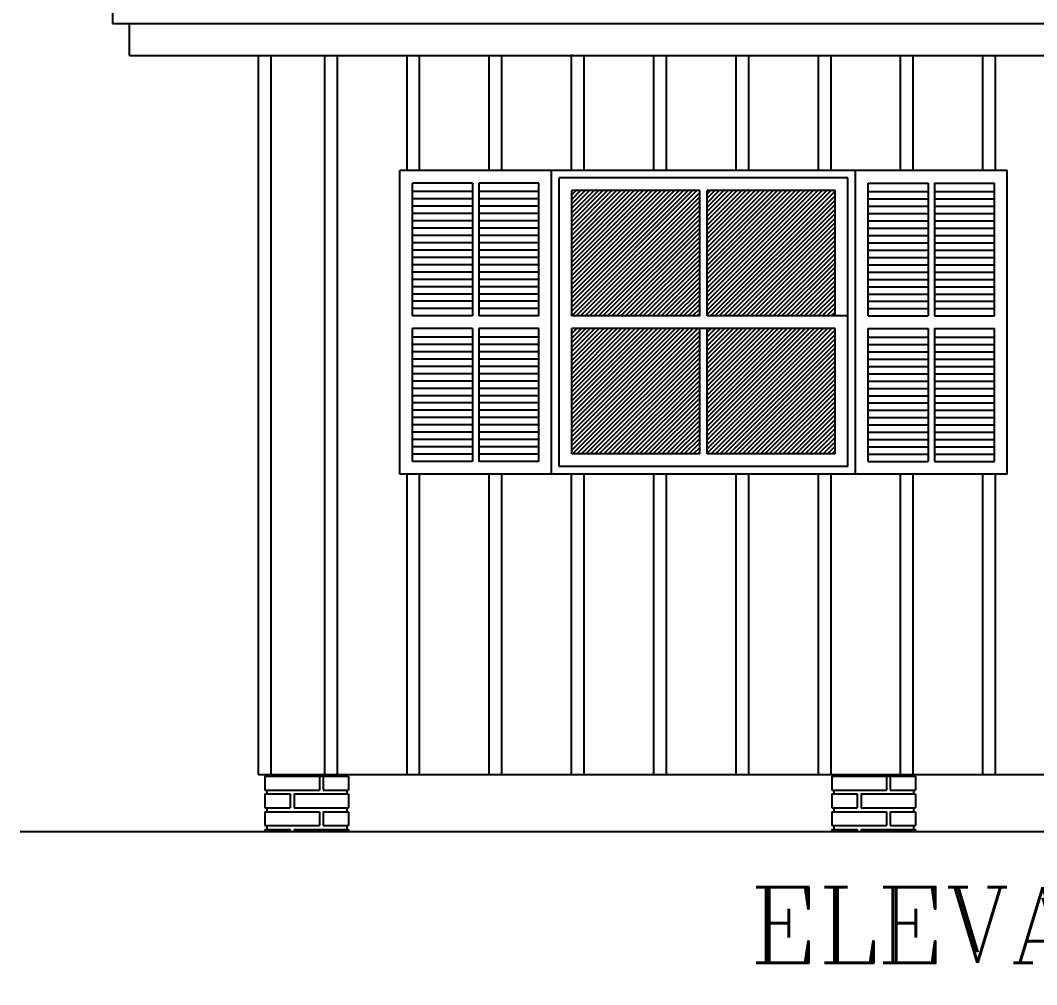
# Model space of a CAD drawing. Extents: x -7 to 295, y -11 to 39.
# Drawn here: x 158.192 to 162.207, y -7.23 to -3.421 of the extents above; entities that cross this region are included whole.
import ezdxf
from ezdxf.enums import TextEntityAlignment as Align

# ---------------------------------------------------------------- set-up
doc = ezdxf.new("R2010")
doc.units = 0
doc.header["$LTSCALE"] = 20
doc.layers.get('0').update_dxf_attribs({"linetype": 'CONTINUOUS'})
for name, color, linetype in [('MADEIRAME', 244, 'CONTINUOUS'), ('TELHADO', 1, 'CONTINUOUS'), ('TEXTO', 244, 'CONTINUOUS'), ('VIDROJAN', 252, 'CONTINUOUS'), ('VISTAP', 244, 'CONTINUOUS')]:
    doc.layers.add(name, color=color, linetype=linetype)
doc.styles.add('ROMANC', font='romanc.shx', dxfattribs={"height": 0.08})

# ---------------------------------------------------------------- blocks, each defined once
blk = doc.blocks.new('*X25')
at = {"color": 0, "linetype": 'CONTINUOUS'}
for p, q in [((-1.7622, -13.9952), (-1.2681, -13.5011)), ((-1.7622, -13.9775), (-1.2858, -13.5011)), ((-1.7622, -13.9598), (-1.3035, -13.5011)), ((-1.7622, -13.9421), (-1.3212, -13.5011)), ((-1.7622, -13.9245), (-1.3389, -13.5011)), ((-1.7622, -13.9068), (-1.3565, -13.5011)), ((-1.7622, -13.8891), (-1.3742, -13.5011)), ((-1.7622, -13.8714), (-1.3919, -13.5011)), ((-1.7622, -13.8538), (-1.4096, -13.5011)), ((-1.7622, -13.8361), (-1.4272, -13.5011)), ((-1.7622, -13.8184), (-1.4449, -13.5011)), ((-1.7622, -13.8007), (-1.4626, -13.5011)), ((-1.7622, -13.783), (-1.4803, -13.5011)), ((-1.7622, -13.7654), (-1.498, -13.5011)), ((-1.7622, -13.7477), (-1.5156, -13.5011)), ((-1.7622, -13.73), (-1.5333, -13.5011)), ((-1.7622, -13.7123), (-1.551, -13.5011)), ((-1.7622, -13.6947), (-1.5687, -13.5011)), ((-1.7622, -13.677), (-1.5863, -13.5011)), ((-1.7622, -13.6593), (-1.604, -13.5011)), ((-1.7622, -13.6416), (-1.6217, -13.5011)), ((-1.7622, -13.624), (-1.6394, -13.5011)), ((-1.7622, -13.6063), (-1.6571, -13.5011)), ((-1.7622, -13.5886), (-1.6747, -13.5011)), ((-1.7622, -13.5709), (-1.6924, -13.5011)), ((-1.7622, -13.5532), (-1.7101, -13.5011)), ((-1.7622, -13.5356), (-1.7278, -13.5011)), ((-1.7622, -13.5179), (-1.7454, -13.5011)), ((-1.7455, -13.9961), (-1.2572, -13.5079)), ((-1.7278, -13.9961), (-1.2572, -13.5255)), ((-1.2272, -13.9905), (-0.7378, -13.5011)), ((-1.2272, -13.9728), (-0.7555, -13.5011)), ((-1.2272, -13.9552), (-0.7732, -13.5011)), ((-1.2272, -13.9375), (-0.7908, -13.5011)), ((-1.2272, -13.9198), (-0.8085, -13.5011)), ((-1.2272, -13.9021), (-0.8262, -13.5011)), ((-1.2272, -13.8844), (-0.8439, -13.5011)), ((-1.2272, -13.8668), (-0.8616, -13.5011)), ((-1.2272, -13.8491), (-0.8792, -13.5011)), ((-1.2272, -13.8314), (-0.8969, -13.5011)), ((-1.2272, -13.8137), (-0.9146, -13.5011)), ((-1.2272, -13.7961), (-0.9323, -13.5011)), ((-1.2272, -13.7784), (-0.9499, -13.5011)), ((-1.2272, -13.7607), (-0.9676, -13.5011)), ((-1.2272, -13.743), (-0.9853, -13.5011)), ((-1.2272, -13.7253), (-1.003, -13.5011)), ((-1.2272, -13.7077), (-1.0207, -13.5011)), ((-1.2272, -13.69), (-1.0383, -13.5011)), ((-1.2272, -13.6723), (-1.056, -13.5011)), ((-1.2272, -13.6546), (-1.0737, -13.5011)), ((-1.2272, -13.637), (-1.0914, -13.5011)), ((-1.2272, -13.6193), (-1.109, -13.5011)), ((-1.2272, -13.6016), (-1.1267, -13.5011)), ((-1.2272, -13.5839), (-1.1444, -13.5011)), ((-1.2272, -13.5662), (-1.1621, -13.5011)), ((-1.2272, -13.5486), (-1.1798, -13.5011)), ((-1.2272, -13.5309), (-1.1974, -13.5011)), ((-1.2272, -13.5132), (-1.2151, -13.5011)), ((-1.2151, -13.9961), (-0.7222, -13.5032)), ((-1.1975, -13.9961), (-0.7222, -13.5209)), ((-1.7101, -13.9961), (-1.2572, -13.5432)), ((-1.6924, -13.9961), (-1.2572, -13.5609)), ((-1.1798, -13.9961), (-0.7222, -13.5385)), ((-1.1621, -13.9961), (-0.7222, -13.5562)), ((-1.6748, -13.9961), (-1.2572, -13.5786)), ((-1.6571, -13.9961), (-1.2572, -13.5962)), ((-1.1444, -13.9961), (-0.7222, -13.5739)), ((-1.1267, -13.9961), (-0.7222, -13.5916)), ((-1.1091, -13.9961), (-0.7222, -13.6093)), ((-1.6394, -13.9961), (-1.2572, -13.6139)), ((-1.6217, -13.9961), (-1.2572, -13.6316)), ((-1.604, -13.9961), (-1.2572, -13.6493)), ((-1.0914, -13.9961), (-0.7222, -13.6269)), ((-1.0737, -13.9961), (-0.7222, -13.6446)), ((-1.5864, -13.9961), (-1.2572, -13.667)), ((-1.5687, -13.9961), (-1.2572, -13.6846)), ((-1.056, -13.9961), (-0.7222, -13.6623)), ((-1.0384, -13.9961), (-0.7222, -13.68)), ((-1.551, -13.9961), (-1.2572, -13.7023)), ((-1.5333, -13.9961), (-1.2572, -13.72)), ((-1.0207, -13.9961), (-0.7222, -13.6976)), ((-1.003, -13.9961), (-0.7222, -13.7153)), ((-1.5157, -13.9961), (-1.2572, -13.7377)), ((-1.498, -13.9961), (-1.2572, -13.7553)), ((-0.9853, -13.9961), (-0.7222, -13.733)), ((-0.9677, -13.9961), (-0.7222, -13.7507)), ((-0.95, -13.9961), (-0.7222, -13.7684)), ((-1.4803, -13.9961), (-1.2572, -13.773)), ((-1.4626, -13.9961), (-1.2572, -13.7907)), ((-1.4449, -13.9961), (-1.2572, -13.8084)), ((-0.9323, -13.9961), (-0.7222, -13.786)), ((-0.9146, -13.9961), (-0.7222, -13.8037)), ((-1.4273, -13.9961), (-1.2572, -13.8261)), ((-1.4096, -13.9961), (-1.2572, -13.8437)), ((-0.8969, -13.9961), (-0.7222, -13.8214)), ((-0.8793, -13.9961), (-0.7222, -13.8391)), ((-1.3919, -13.9961), (-1.2572, -13.8614)), ((-1.3742, -13.9961), (-1.2572, -13.8791)), ((-0.8616, -13.9961), (-0.7222, -13.8567)), ((-0.8439, -13.9961), (-0.7222, -13.8744)), ((-1.3566, -13.9961), (-1.2572, -13.8968)), ((-1.3389, -13.9961), (-1.2572, -13.9144)), ((-1.3212, -13.9961), (-1.2572, -13.9321)), ((-0.8262, -13.9961), (-0.7222, -13.8921)), ((-0.8086, -13.9961), (-0.7222, -13.9098)), ((-0.7909, -13.9961), (-0.7222, -13.9275)), ((-1.3035, -13.9961), (-1.2572, -13.9498)), ((-1.2858, -13.9961), (-1.2572, -13.9675)), ((-0.7732, -13.9961), (-0.7222, -13.9451)), ((-0.7555, -13.9961), (-0.7222, -13.9628)), ((-1.2682, -13.9961), (-1.2572, -13.9852)), ((-0.7378, -13.9961), (-0.7222, -13.9805)), ((-1.7622, -14.5255), (-1.2828, -14.0461)), ((-1.7622, -14.5078), (-1.3005, -14.0461)), ((-1.7622, -14.4902), (-1.3182, -14.0461)), ((-1.7622, -14.4725), (-1.3358, -14.0461)), ((-1.7622, -14.4548), (-1.3535, -14.0461)), ((-1.7622, -14.4371), (-1.3712, -14.0461)), ((-1.7622, -14.4194), (-1.3889, -14.0461)), ((-1.7622, -14.4018), (-1.4066, -14.0461)), ((-1.7622, -14.3841), (-1.4242, -14.0461)), ((-1.7622, -14.3664), (-1.4419, -14.0461)), ((-1.7622, -14.3487), (-1.4596, -14.0461)), ((-1.7622, -14.3311), (-1.4773, -14.0461)), ((-1.7622, -14.3134), (-1.4949, -14.0461)), ((-1.7622, -14.2957), (-1.5126, -14.0461)), ((-1.7622, -14.278), (-1.5303, -14.0461)), ((-1.7622, -14.2603), (-1.548, -14.0461)), ((-1.7622, -14.2427), (-1.5657, -14.0461)), ((-1.7622, -14.225), (-1.5833, -14.0461)), ((-1.7622, -14.2073), (-1.601, -14.0461)), ((-1.7622, -14.1896), (-1.6187, -14.0461)), ((-1.7622, -14.172), (-1.6364, -14.0461)), ((-1.7622, -14.1543), (-1.654, -14.0461)), ((-1.7622, -14.1366), (-1.6717, -14.0461)), ((-1.7622, -14.1189), (-1.6894, -14.0461)), ((-1.7622, -14.1012), (-1.7071, -14.0461)), ((-1.7622, -14.0836), (-1.7248, -14.0461)), ((-1.7622, -14.0659), (-1.7424, -14.0461)), ((-1.7622, -14.0482), (-1.7601, -14.0461)), ((-1.7601, -14.5411), (-1.2651, -14.0461)), ((-1.2272, -14.0612), (-1.2121, -14.0461)), ((-1.2272, -14.0789), (-1.1944, -14.0461)), ((-1.2272, -14.0966), (-1.1767, -14.0461)), ((-1.2272, -14.1143), (-1.1591, -14.0461)), ((-1.2272, -14.1319), (-1.1414, -14.0461)), ((-1.2272, -14.1496), (-1.1237, -14.0461)), ((-1.2272, -14.1673), (-1.106, -14.0461)), ((-1.2272, -14.185), (-1.0884, -14.0461)), ((-1.2272, -14.2026), (-1.0707, -14.0461)), ((-1.2272, -14.2203), (-1.053, -14.0461)), ((-1.2272, -14.238), (-1.0353, -14.0461)), ((-1.2272, -14.2557), (-1.0177, -14.0461)), ((-1.2272, -14.2734), (-1, -14.0461)), ((-1.2272, -14.291), (-0.9823, -14.0461)), ((-1.2272, -14.3087), (-0.9646, -14.0461)), ((-1.2272, -14.3264), (-0.9469, -14.0461)), ((-1.2272, -14.3441), (-0.9293, -14.0461)), ((-1.2272, -14.3617), (-0.9116, -14.0461)), ((-1.2272, -14.3794), (-0.8939, -14.0461)), ((-1.2272, -14.3971), (-0.8762, -14.0461)), ((-1.2272, -14.4148), (-0.8586, -14.0461)), ((-1.2272, -14.4325), (-0.8409, -14.0461)), ((-1.2272, -14.4501), (-0.8232, -14.0461)), ((-1.2272, -14.4678), (-0.8055, -14.0461)), ((-1.2272, -14.4855), (-0.7878, -14.0461)), ((-1.2272, -14.5032), (-0.7702, -14.0461)), ((-1.2272, -14.5208), (-0.7525, -14.0461)), ((-1.2272, -14.5385), (-0.7348, -14.0461)), ((-1.2121, -14.5411), (-0.7222, -14.0512)), ((-1.7425, -14.5411), (-1.2572, -14.0559)), ((-1.7248, -14.5411), (-1.2572, -14.0735)), ((-1.7071, -14.5411), (-1.2572, -14.0912)), ((-1.1945, -14.5411), (-0.7222, -14.0689)), ((-1.1768, -14.5411), (-0.7222, -14.0866)), ((-1.6894, -14.5411), (-1.2572, -14.1089)), ((-1.6717, -14.5411), (-1.2572, -14.1266)), ((-1.1591, -14.5411), (-0.7222, -14.1042)), ((-1.1414, -14.5411), (-0.7222, -14.1219)), ((-1.6541, -14.5411), (-1.2572, -14.1443)), ((-1.6364, -14.5411), (-1.2572, -14.1619)), ((-1.1237, -14.5411), (-0.7222, -14.1396)), ((-1.1061, -14.5411), (-0.7222, -14.1573)), ((-1.6187, -14.5411), (-1.2572, -14.1796)), ((-1.601, -14.5411), (-1.2572, -14.1973)), ((-1.0884, -14.5411), (-0.7222, -14.1749)), ((-1.0707, -14.5411), (-0.7222, -14.1926)), ((-1.053, -14.5411), (-0.7222, -14.2103)), ((-1.5834, -14.5411), (-1.2572, -14.215)), ((-1.5657, -14.5411), (-1.2572, -14.2326)), ((-1.548, -14.5411), (-1.2572, -14.2503)), ((-1.0354, -14.5411), (-0.7222, -14.228)), ((-1.0177, -14.5411), (-0.7222, -14.2457)), ((-1.5303, -14.5411), (-1.2572, -14.268)), ((-1.5127, -14.5411), (-1.2572, -14.2857)), ((-1, -14.5411), (-0.7222, -14.2633)), ((-0.9823, -14.5411), (-0.7222, -14.281)), ((-1.495, -14.5411), (-1.2572, -14.3034)), ((-1.4773, -14.5411), (-1.2572, -14.321)), ((-0.9646, -14.5411), (-0.7222, -14.2987)), ((-0.947, -14.5411), (-0.7222, -14.3164)), ((-1.4596, -14.5411), (-1.2572, -14.3387)), ((-1.4419, -14.5411), (-1.2572, -14.3564)), ((-0.9293, -14.5411), (-0.7222, -14.334)), ((-0.9116, -14.5411), (-0.7222, -14.3517)), ((-0.8939, -14.5411), (-0.7222, -14.3694)), ((-1.4243, -14.5411), (-1.2572, -14.3741)), ((-1.4066, -14.5411), (-1.2572, -14.3917)), ((-1.3889, -14.5411), (-1.2572, -14.4094)), ((-0.8763, -14.5411), (-0.7222, -14.3871)), ((-0.8586, -14.5411), (-0.7222, -14.4048)), ((-1.3712, -14.5411), (-1.2572, -14.4271)), ((-1.3536, -14.5411), (-1.2572, -14.4448)), ((-0.8409, -14.5411), (-0.7222, -14.4224)), ((-0.8232, -14.5411), (-0.7222, -14.4401)), ((-1.3359, -14.5411), (-1.2572, -14.4625)), ((-1.3182, -14.5411), (-1.2572, -14.4801)), ((-0.8055, -14.5411), (-0.7222, -14.4578)), ((-0.7879, -14.5411), (-0.7222, -14.4755)), ((-0.7702, -14.5411), (-0.7222, -14.4931)), ((-1.3005, -14.5411), (-1.2572, -14.4978)), ((-1.2828, -14.5411), (-1.2572, -14.5155)), ((-1.2652, -14.5411), (-1.2572, -14.5332)), ((-0.7525, -14.5411), (-0.7222, -14.5108)), ((-0.7348, -14.5411), (-0.7222, -14.5285))]:
    blk.add_line(p, q, dxfattribs=at)
blk = doc.blocks.new('*X26')
at = {"color": 0, "linetype": 'CONTINUOUS'}
for p, q in [((-1.7622, -13.9952), (-1.2681, -13.5011)), ((-1.7622, -13.9775), (-1.2858, -13.5011)), ((-1.7622, -13.9598), (-1.3035, -13.5011)), ((-1.7622, -13.9421), (-1.3212, -13.5011)), ((-1.7622, -13.9245), (-1.3389, -13.5011)), ((-1.7622, -13.9068), (-1.3565, -13.5011)), ((-1.7622, -13.8891), (-1.3742, -13.5011)), ((-1.7622, -13.8714), (-1.3919, -13.5011)), ((-1.7622, -13.8538), (-1.4096, -13.5011)), ((-1.7622, -13.8361), (-1.4272, -13.5011)), ((-1.7622, -13.8184), (-1.4449, -13.5011)), ((-1.7622, -13.8007), (-1.4626, -13.5011)), ((-1.7622, -13.783), (-1.4803, -13.5011)), ((-1.7622, -13.7654), (-1.498, -13.5011)), ((-1.7622, -13.7477), (-1.5156, -13.5011)), ((-1.7622, -13.73), (-1.5333, -13.5011)), ((-1.7622, -13.7123), (-1.551, -13.5011)), ((-1.7622, -13.6947), (-1.5687, -13.5011)), ((-1.7622, -13.677), (-1.5863, -13.5011)), ((-1.7622, -13.6593), (-1.604, -13.5011)), ((-1.7622, -13.6416), (-1.6217, -13.5011)), ((-1.7622, -13.624), (-1.6394, -13.5011)), ((-1.7622, -13.6063), (-1.6571, -13.5011)), ((-1.7622, -13.5886), (-1.6747, -13.5011)), ((-1.7622, -13.5709), (-1.6924, -13.5011)), ((-1.7622, -13.5532), (-1.7101, -13.5011)), ((-1.7622, -13.5356), (-1.7278, -13.5011)), ((-1.7622, -13.5179), (-1.7454, -13.5011)), ((-1.7455, -13.9961), (-1.2572, -13.5079)), ((-1.7278, -13.9961), (-1.2572, -13.5255)), ((-1.2272, -13.9905), (-0.7378, -13.5011)), ((-1.2272, -13.9728), (-0.7555, -13.5011)), ((-1.2272, -13.9552), (-0.7732, -13.5011)), ((-1.2272, -13.9375), (-0.7908, -13.5011)), ((-1.2272, -13.9198), (-0.8085, -13.5011)), ((-1.2272, -13.9021), (-0.8262, -13.5011)), ((-1.2272, -13.8844), (-0.8439, -13.5011)), ((-1.2272, -13.8668), (-0.8616, -13.5011)), ((-1.2272, -13.8491), (-0.8792, -13.5011)), ((-1.2272, -13.8314), (-0.8969, -13.5011)), ((-1.2272, -13.8137), (-0.9146, -13.5011)), ((-1.2272, -13.7961), (-0.9323, -13.5011)), ((-1.2272, -13.7784), (-0.9499, -13.5011)), ((-1.2272, -13.7607), (-0.9676, -13.5011)), ((-1.2272, -13.743), (-0.9853, -13.5011)), ((-1.2272, -13.7253), (-1.003, -13.5011)), ((-1.2272, -13.7077), (-1.0207, -13.5011)), ((-1.2272, -13.69), (-1.0383, -13.5011)), ((-1.2272, -13.6723), (-1.056, -13.5011)), ((-1.2272, -13.6546), (-1.0737, -13.5011)), ((-1.2272, -13.637), (-1.0914, -13.5011)), ((-1.2272, -13.6193), (-1.109, -13.5011)), ((-1.2272, -13.6016), (-1.1267, -13.5011)), ((-1.2272, -13.5839), (-1.1444, -13.5011)), ((-1.2272, -13.5662), (-1.1621, -13.5011)), ((-1.2272, -13.5486), (-1.1798, -13.5011)), ((-1.2272, -13.5309), (-1.1974, -13.5011)), ((-1.2272, -13.5132), (-1.2151, -13.5011)), ((-1.2151, -13.9961), (-0.7222, -13.5032)), ((-1.1975, -13.9961), (-0.7222, -13.5209)), ((-1.7101, -13.9961), (-1.2572, -13.5432)), ((-1.6924, -13.9961), (-1.2572, -13.5609)), ((-1.1798, -13.9961), (-0.7222, -13.5385)), ((-1.1621, -13.9961), (-0.7222, -13.5562)), ((-1.6748, -13.9961), (-1.2572, -13.5786)), ((-1.6571, -13.9961), (-1.2572, -13.5962)), ((-1.1444, -13.9961), (-0.7222, -13.5739)), ((-1.1267, -13.9961), (-0.7222, -13.5916)), ((-1.1091, -13.9961), (-0.7222, -13.6093)), ((-1.6394, -13.9961), (-1.2572, -13.6139)), ((-1.6217, -13.9961), (-1.2572, -13.6316)), ((-1.604, -13.9961), (-1.2572, -13.6493)), ((-1.0914, -13.9961), (-0.7222, -13.6269)), ((-1.0737, -13.9961), (-0.7222, -13.6446)), ((-1.5864, -13.9961), (-1.2572, -13.667)), ((-1.5687, -13.9961), (-1.2572, -13.6846)), ((-1.056, -13.9961), (-0.7222, -13.6623)), ((-1.0384, -13.9961), (-0.7222, -13.68)), ((-1.551, -13.9961), (-1.2572, -13.7023)), ((-1.5333, -13.9961), (-1.2572, -13.72)), ((-1.0207, -13.9961), (-0.7222, -13.6976)), ((-1.003, -13.9961), (-0.7222, -13.7153)), ((-1.5157, -13.9961), (-1.2572, -13.7377)), ((-1.498, -13.9961), (-1.2572, -13.7553)), ((-0.9853, -13.9961), (-0.7222, -13.733)), ((-0.9677, -13.9961), (-0.7222, -13.7507)), ((-0.95, -13.9961), (-0.7222, -13.7684)), ((-1.4803, -13.9961), (-1.2572, -13.773)), ((-1.4626, -13.9961), (-1.2572, -13.7907)), ((-1.4449, -13.9961), (-1.2572, -13.8084)), ((-0.9323, -13.9961), (-0.7222, -13.786)), ((-0.9146, -13.9961), (-0.7222, -13.8037)), ((-1.4273, -13.9961), (-1.2572, -13.8261)), ((-1.4096, -13.9961), (-1.2572, -13.8437)), ((-0.8969, -13.9961), (-0.7222, -13.8214)), ((-0.8793, -13.9961), (-0.7222, -13.8391)), ((-1.3919, -13.9961), (-1.2572, -13.8614)), ((-1.3742, -13.9961), (-1.2572, -13.8791)), ((-0.8616, -13.9961), (-0.7222, -13.8567)), ((-0.8439, -13.9961), (-0.7222, -13.8744)), ((-1.3566, -13.9961), (-1.2572, -13.8968)), ((-1.3389, -13.9961), (-1.2572, -13.9144)), ((-1.3212, -13.9961), (-1.2572, -13.9321)), ((-0.8262, -13.9961), (-0.7222, -13.8921)), ((-0.8086, -13.9961), (-0.7222, -13.9098)), ((-0.7909, -13.9961), (-0.7222, -13.9275)), ((-1.3035, -13.9961), (-1.2572, -13.9498)), ((-1.2858, -13.9961), (-1.2572, -13.9675)), ((-0.7732, -13.9961), (-0.7222, -13.9451)), ((-0.7555, -13.9961), (-0.7222, -13.9628)), ((-1.2682, -13.9961), (-1.2572, -13.9852)), ((-0.7378, -13.9961), (-0.7222, -13.9805)), ((-1.7622, -14.5255), (-1.2828, -14.0461)), ((-1.7622, -14.5078), (-1.3005, -14.0461)), ((-1.7622, -14.4902), (-1.3182, -14.0461)), ((-1.7622, -14.4725), (-1.3358, -14.0461)), ((-1.7622, -14.4548), (-1.3535, -14.0461)), ((-1.7622, -14.4371), (-1.3712, -14.0461)), ((-1.7622, -14.4194), (-1.3889, -14.0461)), ((-1.7622, -14.4018), (-1.4066, -14.0461)), ((-1.7622, -14.3841), (-1.4242, -14.0461)), ((-1.7622, -14.3664), (-1.4419, -14.0461)), ((-1.7622, -14.3487), (-1.4596, -14.0461)), ((-1.7622, -14.3311), (-1.4773, -14.0461)), ((-1.7622, -14.3134), (-1.4949, -14.0461)), ((-1.7622, -14.2957), (-1.5126, -14.0461)), ((-1.7622, -14.278), (-1.5303, -14.0461)), ((-1.7622, -14.2603), (-1.548, -14.0461)), ((-1.7622, -14.2427), (-1.5657, -14.0461)), ((-1.7622, -14.225), (-1.5833, -14.0461)), ((-1.7622, -14.2073), (-1.601, -14.0461)), ((-1.7622, -14.1896), (-1.6187, -14.0461)), ((-1.7622, -14.172), (-1.6364, -14.0461)), ((-1.7622, -14.1543), (-1.654, -14.0461)), ((-1.7622, -14.1366), (-1.6717, -14.0461)), ((-1.7622, -14.1189), (-1.6894, -14.0461)), ((-1.7622, -14.1012), (-1.7071, -14.0461)), ((-1.7622, -14.0836), (-1.7248, -14.0461)), ((-1.7622, -14.0659), (-1.7424, -14.0461)), ((-1.7622, -14.0482), (-1.7601, -14.0461)), ((-1.7601, -14.5411), (-1.2651, -14.0461)), ((-1.2272, -14.0612), (-1.2121, -14.0461)), ((-1.2272, -14.0789), (-1.1944, -14.0461)), ((-1.2272, -14.0966), (-1.1767, -14.0461)), ((-1.2272, -14.1143), (-1.1591, -14.0461)), ((-1.2272, -14.1319), (-1.1414, -14.0461)), ((-1.2272, -14.1496), (-1.1237, -14.0461)), ((-1.2272, -14.1673), (-1.106, -14.0461)), ((-1.2272, -14.185), (-1.0884, -14.0461)), ((-1.2272, -14.2026), (-1.0707, -14.0461)), ((-1.2272, -14.2203), (-1.053, -14.0461)), ((-1.2272, -14.238), (-1.0353, -14.0461)), ((-1.2272, -14.2557), (-1.0177, -14.0461)), ((-1.2272, -14.2734), (-1, -14.0461)), ((-1.2272, -14.291), (-0.9823, -14.0461)), ((-1.2272, -14.3087), (-0.9646, -14.0461)), ((-1.2272, -14.3264), (-0.9469, -14.0461)), ((-1.2272, -14.3441), (-0.9293, -14.0461)), ((-1.2272, -14.3617), (-0.9116, -14.0461)), ((-1.2272, -14.3794), (-0.8939, -14.0461)), ((-1.2272, -14.3971), (-0.8762, -14.0461)), ((-1.2272, -14.4148), (-0.8586, -14.0461)), ((-1.2272, -14.4325), (-0.8409, -14.0461)), ((-1.2272, -14.4501), (-0.8232, -14.0461)), ((-1.2272, -14.4678), (-0.8055, -14.0461)), ((-1.2272, -14.4855), (-0.7878, -14.0461)), ((-1.2272, -14.5032), (-0.7702, -14.0461)), ((-1.2272, -14.5208), (-0.7525, -14.0461)), ((-1.2272, -14.5385), (-0.7348, -14.0461)), ((-1.2121, -14.5411), (-0.7222, -14.0512)), ((-1.7425, -14.5411), (-1.2572, -14.0559)), ((-1.7248, -14.5411), (-1.2572, -14.0735)), ((-1.7071, -14.5411), (-1.2572, -14.0912)), ((-1.1945, -14.5411), (-0.7222, -14.0689)), ((-1.1768, -14.5411), (-0.7222, -14.0866)), ((-1.6894, -14.5411), (-1.2572, -14.1089)), ((-1.6717, -14.5411), (-1.2572, -14.1266)), ((-1.1591, -14.5411), (-0.7222, -14.1042)), ((-1.1414, -14.5411), (-0.7222, -14.1219)), ((-1.6541, -14.5411), (-1.2572, -14.1443)), ((-1.6364, -14.5411), (-1.2572, -14.1619)), ((-1.1237, -14.5411), (-0.7222, -14.1396)), ((-1.1061, -14.5411), (-0.7222, -14.1573)), ((-1.6187, -14.5411), (-1.2572, -14.1796)), ((-1.601, -14.5411), (-1.2572, -14.1973)), ((-1.0884, -14.5411), (-0.7222, -14.1749)), ((-1.0707, -14.5411), (-0.7222, -14.1926)), ((-1.053, -14.5411), (-0.7222, -14.2103)), ((-1.5834, -14.5411), (-1.2572, -14.215)), ((-1.5657, -14.5411), (-1.2572, -14.2326)), ((-1.548, -14.5411), (-1.2572, -14.2503)), ((-1.0354, -14.5411), (-0.7222, -14.228)), ((-1.0177, -14.5411), (-0.7222, -14.2457)), ((-1.5303, -14.5411), (-1.2572, -14.268)), ((-1.5127, -14.5411), (-1.2572, -14.2857)), ((-1, -14.5411), (-0.7222, -14.2633)), ((-0.9823, -14.5411), (-0.7222, -14.281)), ((-1.495, -14.5411), (-1.2572, -14.3034)), ((-1.4773, -14.5411), (-1.2572, -14.321)), ((-0.9646, -14.5411), (-0.7222, -14.2987)), ((-0.947, -14.5411), (-0.7222, -14.3164)), ((-1.4596, -14.5411), (-1.2572, -14.3387)), ((-1.4419, -14.5411), (-1.2572, -14.3564)), ((-0.9293, -14.5411), (-0.7222, -14.334)), ((-0.9116, -14.5411), (-0.7222, -14.3517)), ((-0.8939, -14.5411), (-0.7222, -14.3694)), ((-1.4243, -14.5411), (-1.2572, -14.3741)), ((-1.4066, -14.5411), (-1.2572, -14.3917)), ((-1.3889, -14.5411), (-1.2572, -14.4094)), ((-0.8763, -14.5411), (-0.7222, -14.3871)), ((-0.8586, -14.5411), (-0.7222, -14.4048)), ((-1.3712, -14.5411), (-1.2572, -14.4271)), ((-1.3536, -14.5411), (-1.2572, -14.4448)), ((-0.8409, -14.5411), (-0.7222, -14.4224)), ((-0.8232, -14.5411), (-0.7222, -14.4401)), ((-1.3359, -14.5411), (-1.2572, -14.4625)), ((-1.3182, -14.5411), (-1.2572, -14.4801)), ((-0.8055, -14.5411), (-0.7222, -14.4578)), ((-0.7879, -14.5411), (-0.7222, -14.4755)), ((-0.7702, -14.5411), (-0.7222, -14.4931)), ((-1.3005, -14.5411), (-1.2572, -14.4978)), ((-1.2828, -14.5411), (-1.2572, -14.5155)), ((-1.2652, -14.5411), (-1.2572, -14.5332)), ((-0.7525, -14.5411), (-0.7222, -14.5108)), ((-0.7348, -14.5411), (-0.7222, -14.5285))]:
    blk.add_line(p, q, dxfattribs=at)
blk = doc.blocks.new('*X27')
at = {"color": 0, "linetype": 'CONTINUOUS'}
for p, q in [((-1.7622, -13.9952), (-1.2681, -13.5011)), ((-1.7622, -13.9775), (-1.2858, -13.5011)), ((-1.7622, -13.9598), (-1.3035, -13.5011)), ((-1.7622, -13.9421), (-1.3212, -13.5011)), ((-1.7622, -13.9245), (-1.3389, -13.5011)), ((-1.7622, -13.9068), (-1.3565, -13.5011)), ((-1.7622, -13.8891), (-1.3742, -13.5011)), ((-1.7622, -13.8714), (-1.3919, -13.5011)), ((-1.7622, -13.8538), (-1.4096, -13.5011)), ((-1.7622, -13.8361), (-1.4272, -13.5011)), ((-1.7622, -13.8184), (-1.4449, -13.5011)), ((-1.7622, -13.8007), (-1.4626, -13.5011)), ((-1.7622, -13.783), (-1.4803, -13.5011)), ((-1.7622, -13.7654), (-1.498, -13.5011)), ((-1.7622, -13.7477), (-1.5156, -13.5011)), ((-1.7622, -13.73), (-1.5333, -13.5011)), ((-1.7622, -13.7123), (-1.551, -13.5011)), ((-1.7622, -13.6947), (-1.5687, -13.5011)), ((-1.7622, -13.677), (-1.5863, -13.5011)), ((-1.7622, -13.6593), (-1.604, -13.5011)), ((-1.7622, -13.6416), (-1.6217, -13.5011)), ((-1.7622, -13.624), (-1.6394, -13.5011)), ((-1.7622, -13.6063), (-1.6571, -13.5011)), ((-1.7622, -13.5886), (-1.6747, -13.5011)), ((-1.7622, -13.5709), (-1.6924, -13.5011)), ((-1.7622, -13.5532), (-1.7101, -13.5011)), ((-1.7622, -13.5356), (-1.7278, -13.5011)), ((-1.7622, -13.5179), (-1.7454, -13.5011)), ((-1.7455, -13.9961), (-1.2572, -13.5079)), ((-1.7278, -13.9961), (-1.2572, -13.5255)), ((-1.2272, -13.9905), (-0.7378, -13.5011)), ((-1.2272, -13.9728), (-0.7555, -13.5011)), ((-1.2272, -13.9552), (-0.7732, -13.5011)), ((-1.2272, -13.9375), (-0.7908, -13.5011)), ((-1.2272, -13.9198), (-0.8085, -13.5011)), ((-1.2272, -13.9021), (-0.8262, -13.5011)), ((-1.2272, -13.8844), (-0.8439, -13.5011)), ((-1.2272, -13.8668), (-0.8616, -13.5011)), ((-1.2272, -13.8491), (-0.8792, -13.5011)), ((-1.2272, -13.8314), (-0.8969, -13.5011)), ((-1.2272, -13.8137), (-0.9146, -13.5011)), ((-1.2272, -13.7961), (-0.9323, -13.5011)), ((-1.2272, -13.7784), (-0.9499, -13.5011)), ((-1.2272, -13.7607), (-0.9676, -13.5011)), ((-1.2272, -13.743), (-0.9853, -13.5011)), ((-1.2272, -13.7253), (-1.003, -13.5011)), ((-1.2272, -13.7077), (-1.0207, -13.5011)), ((-1.2272, -13.69), (-1.0383, -13.5011)), ((-1.2272, -13.6723), (-1.056, -13.5011)), ((-1.2272, -13.6546), (-1.0737, -13.5011)), ((-1.2272, -13.637), (-1.0914, -13.5011)), ((-1.2272, -13.6193), (-1.109, -13.5011)), ((-1.2272, -13.6016), (-1.1267, -13.5011)), ((-1.2272, -13.5839), (-1.1444, -13.5011)), ((-1.2272, -13.5662), (-1.1621, -13.5011)), ((-1.2272, -13.5486), (-1.1798, -13.5011)), ((-1.2272, -13.5309), (-1.1974, -13.5011)), ((-1.2272, -13.5132), (-1.2151, -13.5011)), ((-1.2151, -13.9961), (-0.7222, -13.5032)), ((-1.1975, -13.9961), (-0.7222, -13.5209)), ((-1.7101, -13.9961), (-1.2572, -13.5432)), ((-1.6924, -13.9961), (-1.2572, -13.5609)), ((-1.1798, -13.9961), (-0.7222, -13.5385)), ((-1.1621, -13.9961), (-0.7222, -13.5562)), ((-1.6748, -13.9961), (-1.2572, -13.5786)), ((-1.6571, -13.9961), (-1.2572, -13.5962)), ((-1.1444, -13.9961), (-0.7222, -13.5739)), ((-1.1267, -13.9961), (-0.7222, -13.5916)), ((-1.1091, -13.9961), (-0.7222, -13.6093)), ((-1.6394, -13.9961), (-1.2572, -13.6139)), ((-1.6217, -13.9961), (-1.2572, -13.6316)), ((-1.604, -13.9961), (-1.2572, -13.6493)), ((-1.0914, -13.9961), (-0.7222, -13.6269)), ((-1.0737, -13.9961), (-0.7222, -13.6446)), ((-1.5864, -13.9961), (-1.2572, -13.667)), ((-1.5687, -13.9961), (-1.2572, -13.6846)), ((-1.056, -13.9961), (-0.7222, -13.6623)), ((-1.0384, -13.9961), (-0.7222, -13.68)), ((-1.551, -13.9961), (-1.2572, -13.7023)), ((-1.5333, -13.9961), (-1.2572, -13.72)), ((-1.0207, -13.9961), (-0.7222, -13.6976)), ((-1.003, -13.9961), (-0.7222, -13.7153)), ((-1.5157, -13.9961), (-1.2572, -13.7377)), ((-1.498, -13.9961), (-1.2572, -13.7553)), ((-0.9853, -13.9961), (-0.7222, -13.733)), ((-0.9677, -13.9961), (-0.7222, -13.7507)), ((-0.95, -13.9961), (-0.7222, -13.7684)), ((-1.4803, -13.9961), (-1.2572, -13.773)), ((-1.4626, -13.9961), (-1.2572, -13.7907)), ((-1.4449, -13.9961), (-1.2572, -13.8084)), ((-0.9323, -13.9961), (-0.7222, -13.786)), ((-0.9146, -13.9961), (-0.7222, -13.8037)), ((-1.4273, -13.9961), (-1.2572, -13.8261)), ((-1.4096, -13.9961), (-1.2572, -13.8437)), ((-0.8969, -13.9961), (-0.7222, -13.8214)), ((-0.8793, -13.9961), (-0.7222, -13.8391)), ((-1.3919, -13.9961), (-1.2572, -13.8614)), ((-1.3742, -13.9961), (-1.2572, -13.8791)), ((-0.8616, -13.9961), (-0.7222, -13.8567)), ((-0.8439, -13.9961), (-0.7222, -13.8744)), ((-1.3566, -13.9961), (-1.2572, -13.8968)), ((-1.3389, -13.9961), (-1.2572, -13.9144)), ((-1.3212, -13.9961), (-1.2572, -13.9321)), ((-0.8262, -13.9961), (-0.7222, -13.8921)), ((-0.8086, -13.9961), (-0.7222, -13.9098)), ((-0.7909, -13.9961), (-0.7222, -13.9275)), ((-1.3035, -13.9961), (-1.2572, -13.9498)), ((-1.2858, -13.9961), (-1.2572, -13.9675)), ((-0.7732, -13.9961), (-0.7222, -13.9451)), ((-0.7555, -13.9961), (-0.7222, -13.9628)), ((-1.2682, -13.9961), (-1.2572, -13.9852)), ((-0.7378, -13.9961), (-0.7222, -13.9805)), ((-1.7622, -14.5255), (-1.2828, -14.0461)), ((-1.7622, -14.5078), (-1.3005, -14.0461)), ((-1.7622, -14.4902), (-1.3182, -14.0461)), ((-1.7622, -14.4725), (-1.3358, -14.0461)), ((-1.7622, -14.4548), (-1.3535, -14.0461)), ((-1.7622, -14.4371), (-1.3712, -14.0461)), ((-1.7622, -14.4194), (-1.3889, -14.0461)), ((-1.7622, -14.4018), (-1.4066, -14.0461)), ((-1.7622, -14.3841), (-1.4242, -14.0461)), ((-1.7622, -14.3664), (-1.4419, -14.0461)), ((-1.7622, -14.3487), (-1.4596, -14.0461)), ((-1.7622, -14.3311), (-1.4773, -14.0461)), ((-1.7622, -14.3134), (-1.4949, -14.0461)), ((-1.7622, -14.2957), (-1.5126, -14.0461)), ((-1.7622, -14.278), (-1.5303, -14.0461)), ((-1.7622, -14.2603), (-1.548, -14.0461)), ((-1.7622, -14.2427), (-1.5657, -14.0461)), ((-1.7622, -14.225), (-1.5833, -14.0461)), ((-1.7622, -14.2073), (-1.601, -14.0461)), ((-1.7622, -14.1896), (-1.6187, -14.0461)), ((-1.7622, -14.172), (-1.6364, -14.0461)), ((-1.7622, -14.1543), (-1.654, -14.0461)), ((-1.7622, -14.1366), (-1.6717, -14.0461)), ((-1.7622, -14.1189), (-1.6894, -14.0461)), ((-1.7622, -14.1012), (-1.7071, -14.0461)), ((-1.7622, -14.0836), (-1.7248, -14.0461)), ((-1.7622, -14.0659), (-1.7424, -14.0461)), ((-1.7622, -14.0482), (-1.7601, -14.0461)), ((-1.7601, -14.5411), (-1.2651, -14.0461)), ((-1.2272, -14.0612), (-1.2121, -14.0461)), ((-1.2272, -14.0789), (-1.1944, -14.0461)), ((-1.2272, -14.0966), (-1.1767, -14.0461)), ((-1.2272, -14.1143), (-1.1591, -14.0461)), ((-1.2272, -14.1319), (-1.1414, -14.0461)), ((-1.2272, -14.1496), (-1.1237, -14.0461)), ((-1.2272, -14.1673), (-1.106, -14.0461)), ((-1.2272, -14.185), (-1.0884, -14.0461)), ((-1.2272, -14.2026), (-1.0707, -14.0461)), ((-1.2272, -14.2203), (-1.053, -14.0461)), ((-1.2272, -14.238), (-1.0353, -14.0461)), ((-1.2272, -14.2557), (-1.0177, -14.0461)), ((-1.2272, -14.2734), (-1, -14.0461)), ((-1.2272, -14.291), (-0.9823, -14.0461)), ((-1.2272, -14.3087), (-0.9646, -14.0461)), ((-1.2272, -14.3264), (-0.9469, -14.0461)), ((-1.2272, -14.3441), (-0.9293, -14.0461)), ((-1.2272, -14.3617), (-0.9116, -14.0461)), ((-1.2272, -14.3794), (-0.8939, -14.0461)), ((-1.2272, -14.3971), (-0.8762, -14.0461)), ((-1.2272, -14.4148), (-0.8586, -14.0461)), ((-1.2272, -14.4325), (-0.8409, -14.0461)), ((-1.2272, -14.4501), (-0.8232, -14.0461)), ((-1.2272, -14.4678), (-0.8055, -14.0461)), ((-1.2272, -14.4855), (-0.7878, -14.0461)), ((-1.2272, -14.5032), (-0.7702, -14.0461)), ((-1.2272, -14.5208), (-0.7525, -14.0461)), ((-1.2272, -14.5385), (-0.7348, -14.0461)), ((-1.2121, -14.5411), (-0.7222, -14.0512)), ((-1.7425, -14.5411), (-1.2572, -14.0559)), ((-1.7248, -14.5411), (-1.2572, -14.0735)), ((-1.7071, -14.5411), (-1.2572, -14.0912)), ((-1.1945, -14.5411), (-0.7222, -14.0689)), ((-1.1768, -14.5411), (-0.7222, -14.0866)), ((-1.6894, -14.5411), (-1.2572, -14.1089)), ((-1.6717, -14.5411), (-1.2572, -14.1266)), ((-1.1591, -14.5411), (-0.7222, -14.1042)), ((-1.1414, -14.5411), (-0.7222, -14.1219)), ((-1.6541, -14.5411), (-1.2572, -14.1443)), ((-1.6364, -14.5411), (-1.2572, -14.1619)), ((-1.1237, -14.5411), (-0.7222, -14.1396)), ((-1.1061, -14.5411), (-0.7222, -14.1573)), ((-1.6187, -14.5411), (-1.2572, -14.1796)), ((-1.601, -14.5411), (-1.2572, -14.1973)), ((-1.0884, -14.5411), (-0.7222, -14.1749)), ((-1.0707, -14.5411), (-0.7222, -14.1926)), ((-1.053, -14.5411), (-0.7222, -14.2103)), ((-1.5834, -14.5411), (-1.2572, -14.215)), ((-1.5657, -14.5411), (-1.2572, -14.2326)), ((-1.548, -14.5411), (-1.2572, -14.2503)), ((-1.0354, -14.5411), (-0.7222, -14.228)), ((-1.0177, -14.5411), (-0.7222, -14.2457)), ((-1.5303, -14.5411), (-1.2572, -14.268)), ((-1.5127, -14.5411), (-1.2572, -14.2857)), ((-1, -14.5411), (-0.7222, -14.2633)), ((-0.9823, -14.5411), (-0.7222, -14.281)), ((-1.495, -14.5411), (-1.2572, -14.3034)), ((-1.4773, -14.5411), (-1.2572, -14.321)), ((-0.9646, -14.5411), (-0.7222, -14.2987)), ((-0.947, -14.5411), (-0.7222, -14.3164)), ((-1.4596, -14.5411), (-1.2572, -14.3387)), ((-1.4419, -14.5411), (-1.2572, -14.3564)), ((-0.9293, -14.5411), (-0.7222, -14.334)), ((-0.9116, -14.5411), (-0.7222, -14.3517)), ((-0.8939, -14.5411), (-0.7222, -14.3694)), ((-1.4243, -14.5411), (-1.2572, -14.3741)), ((-1.4066, -14.5411), (-1.2572, -14.3917)), ((-1.3889, -14.5411), (-1.2572, -14.4094)), ((-0.8763, -14.5411), (-0.7222, -14.3871)), ((-0.8586, -14.5411), (-0.7222, -14.4048)), ((-1.3712, -14.5411), (-1.2572, -14.4271)), ((-1.3536, -14.5411), (-1.2572, -14.4448)), ((-0.8409, -14.5411), (-0.7222, -14.4224)), ((-0.8232, -14.5411), (-0.7222, -14.4401)), ((-1.3359, -14.5411), (-1.2572, -14.4625)), ((-1.3182, -14.5411), (-1.2572, -14.4801)), ((-0.8055, -14.5411), (-0.7222, -14.4578)), ((-0.7879, -14.5411), (-0.7222, -14.4755)), ((-0.7702, -14.5411), (-0.7222, -14.4931)), ((-1.3005, -14.5411), (-1.2572, -14.4978)), ((-1.2828, -14.5411), (-1.2572, -14.5155)), ((-1.2652, -14.5411), (-1.2572, -14.5332)), ((-0.7525, -14.5411), (-0.7222, -14.5108)), ((-0.7348, -14.5411), (-0.7222, -14.5285))]:
    blk.add_line(p, q, dxfattribs=at)

msp = doc.modelspace()

# ---------------------------------------------------------------- linework, layer by layer
at = {"layer": 'MADEIRAME', "color": 1, "linetype": 'CONTINUOUS'}
for q in [(158.6229, -3.4339), (166.7548, -3.5605)]:
    msp.add_line((158.6229, -3.5605), q, dxfattribs=at)
at = {"layer": 'MADEIRAME'}
msp.add_line((158.6229, -3.5605), (158.6479, -3.5605), dxfattribs=at)
at = {"layer": 'TELHADO', "color": 1, "linetype": 'CONTINUOUS'}
for p, q in [((158.556, -1.7994), (158.556, -3.4339)), ((158.556, -3.4339), (166.8392, -3.4339))]:
    msp.add_line(p, q, dxfattribs=at)
at = {"layer": 'TELHADO', "color": 244, "linetype": 'CONTINUOUS'}
for p, q in [((159.9785, -4.0641), (159.9785, -4.5891)), ((160.0035, -4.0641), (160.0035, -4.5891)), ((161.7785, -4.0641), (161.7785, -4.5891)), ((161.8035, -4.0641), (161.8035, -4.5891)), ((159.9785, -4.6391), (159.9785, -5.1641)), ((160.0035, -4.6391), (160.0035, -5.1641)), ((161.7785, -4.6391), (161.7785, -5.1641)), ((161.8035, -4.6391), (161.8035, -5.1641))]:
    msp.add_line(p, q, dxfattribs=at)
at = {"layer": 'VISTAP', "color": 1}
for p, q in [((159.1335, -6.401), (159.1335, -3.5605)), ((159.1835, -6.401), (159.1835, -3.5605)), ((159.3946, -6.401), (159.3946, -3.5605)), ((159.4446, -6.401), (159.4446, -3.5605)), ((159.7196, -4.0141), (159.7196, -3.5605)), ((159.7696, -4.0141), (159.7696, -3.5605)), ((160.0446, -4.0141), (160.0446, -3.5605)), ((160.0946, -4.0141), (160.0946, -3.5605)), ((160.3696, -4.0141), (160.3696, -3.556)), ((160.4196, -4.0141), (160.4196, -3.5605)), ((160.6946, -4.0141), (160.6946, -3.5605)), ((160.7446, -4.0141), (160.7446, -3.5605)), ((161.0196, -4.0141), (161.0196, -3.5605)), ((161.0696, -4.0141), (161.0696, -3.5605)), ((161.3446, -4.0141), (161.3446, -3.5605)), ((161.3946, -4.0141), (161.3946, -3.5605)), ((161.6696, -4.0141), (161.6696, -3.5605)), ((161.7196, -4.0141), (161.7196, -3.5605)), ((161.9946, -4.0141), (161.9946, -3.5605)), ((162.0446, -4.0141), (162.0446, -3.5605)), ((159.7196, -6.401), (159.7196, -5.2141)), ((159.7696, -6.401), (159.7696, -5.2141)), ((160.0446, -6.401), (160.0446, -5.2141)), ((160.0946, -6.401), (160.0946, -5.2141)), ((160.3696, -6.401), (160.3696, -5.2141)), ((160.4196, -6.401), (160.4196, -5.2141)), ((160.6946, -6.401), (160.6946, -5.2141)), ((160.7446, -6.401), (160.7446, -5.2141)), ((161.0196, -6.401), (161.0196, -5.2141)), ((161.0696, -6.401), (161.0696, -5.2141)), ((161.3446, -6.401), (161.3446, -5.2141)), ((161.3946, -6.401), (161.3946, -5.2141)), ((161.6696, -6.401), (161.6696, -5.2141)), ((161.7196, -6.401), (161.7196, -5.2141)), ((161.9946, -6.401), (161.9946, -5.2141)), ((162.0446, -6.401), (162.0446, -5.2141))]:
    msp.add_line(p, q, dxfattribs=at)
at = {"layer": 'VISTAP', "color": 244, "linetype": 'CONTINUOUS'}
for p, q in [((162.091, -4.0141), (159.691, -4.0141)), ((159.691, -5.2141), (159.691, -4.0141)), ((160.291, -5.2141), (160.291, -4.0141)), ((161.491, -5.2141), (161.491, -4.0141)), ((162.091, -5.2141), (162.091, -4.0141)), ((161.461, -4.0441), (160.321, -4.0441)), ((160.321, -5.1841), (160.321, -4.0441)), ((161.461, -5.1841), (161.461, -4.0441)), ((159.741, -4.5891), (159.741, -4.0641)), ((159.9785, -4.0641), (159.741, -4.0641)), ((160.241, -4.0641), (160.0035, -4.0641)), ((160.241, -4.5891), (160.241, -4.0641)), ((160.371, -4.5891), (160.371, -4.0941)), ((160.876, -4.0941), (160.371, -4.0941)), ((160.876, -4.5891), (160.876, -4.0941)), ((160.906, -4.5891), (160.906, -4.0941)), ((161.411, -4.0941), (160.906, -4.0941)), ((161.411, -4.5891), (161.411, -4.0941)), ((161.541, -4.5891), (161.541, -4.0641)), ((161.541, -4.0641), (161.7785, -4.0641)), ((161.8035, -4.0641), (162.041, -4.0641)), ((162.041, -4.5891), (162.041, -4.0641)), ((159.9785, -4.0978), (159.741, -4.0978)), ((159.9785, -4.1267), (159.741, -4.1267)), ((160.241, -4.0978), (160.0035, -4.0978)), ((160.241, -4.1267), (160.0035, -4.1267)), ((161.541, -4.0978), (161.7785, -4.0978)), ((161.541, -4.1267), (161.7785, -4.1267)), ((161.8035, -4.0978), (162.041, -4.0978)), ((161.8035, -4.1267), (162.041, -4.1267)), ((159.9785, -4.1556), (159.741, -4.1556)), ((160.241, -4.1556), (160.0035, -4.1556)), ((161.541, -4.1556), (161.7785, -4.1556)), ((161.8035, -4.1556), (162.041, -4.1556)), ((159.9785, -4.1845), (159.741, -4.1845)), ((159.9785, -4.2134), (159.741, -4.2134)), ((160.241, -4.1845), (160.0035, -4.1845)), ((160.241, -4.2134), (160.0035, -4.2134)), ((161.541, -4.1845), (161.7785, -4.1845)), ((161.541, -4.2134), (161.7785, -4.2134)), ((161.8035, -4.1845), (162.041, -4.1845)), ((161.8035, -4.2134), (162.041, -4.2134)), ((159.9785, -4.2423), (159.741, -4.2423)), ((160.241, -4.2423), (160.0035, -4.2423)), ((161.541, -4.2423), (161.7785, -4.2423)), ((161.8035, -4.2423), (162.041, -4.2423)), ((159.9785, -4.2712), (159.741, -4.2712)), ((160.241, -4.2712), (160.0035, -4.2712)), ((161.541, -4.2712), (161.7785, -4.2712)), ((161.8035, -4.2712), (162.041, -4.2712)), ((159.9785, -4.3001), (159.741, -4.3001)), ((159.9785, -4.329), (159.741, -4.329)), ((160.241, -4.3001), (160.0035, -4.3001)), ((160.241, -4.329), (160.0035, -4.329)), ((161.541, -4.3001), (161.7785, -4.3001)), ((161.541, -4.329), (161.7785, -4.329)), ((161.8035, -4.3001), (162.041, -4.3001)), ((161.8035, -4.329), (162.041, -4.329)), ((159.9785, -4.3579), (159.741, -4.3579)), ((160.241, -4.3579), (160.0035, -4.3579)), ((161.541, -4.3579), (161.7785, -4.3579)), ((161.8035, -4.3579), (162.041, -4.3579)), ((159.9785, -4.3868), (159.741, -4.3868)), ((159.9785, -4.4157), (159.741, -4.4157)), ((160.241, -4.3868), (160.0035, -4.3868)), ((160.241, -4.4157), (160.0035, -4.4157)), ((161.541, -4.3868), (161.7785, -4.3868)), ((161.541, -4.4157), (161.7785, -4.4157)), ((161.8035, -4.3868), (162.041, -4.3868)), ((161.8035, -4.4157), (162.041, -4.4157)), ((159.9785, -4.4446), (159.741, -4.4446)), ((160.241, -4.4446), (160.0035, -4.4446)), ((161.541, -4.4446), (161.7785, -4.4446)), ((161.8035, -4.4446), (162.041, -4.4446)), ((159.9785, -4.4735), (159.741, -4.4735)), ((160.241, -4.4735), (160.0035, -4.4735)), ((161.541, -4.4735), (161.7785, -4.4735)), ((161.8035, -4.4735), (162.041, -4.4735)), ((159.9785, -4.5024), (159.741, -4.5024)), ((159.9785, -4.5313), (159.741, -4.5313)), ((160.241, -4.5024), (160.0035, -4.5024)), ((160.241, -4.5313), (160.0035, -4.5313)), ((161.541, -4.5024), (161.7785, -4.5024)), ((161.541, -4.5313), (161.7785, -4.5313)), ((161.8035, -4.5024), (162.041, -4.5024)), ((161.8035, -4.5313), (162.041, -4.5313)), ((159.9785, -4.5602), (159.741, -4.5602)), ((160.241, -4.5602), (160.0035, -4.5602)), ((161.541, -4.5602), (161.7785, -4.5602)), ((161.8035, -4.5602), (162.041, -4.5602)), ((159.9785, -4.5891), (159.741, -4.5891)), ((160.241, -4.5891), (160.0035, -4.5891)), ((160.876, -4.5891), (160.371, -4.5891)), ((161.461, -4.5891), (160.906, -4.5891)), ((161.541, -4.5891), (161.7785, -4.5891)), ((161.8035, -4.5891), (162.041, -4.5891)), ((159.741, -5.1641), (159.741, -4.6391)), ((159.9785, -4.6391), (159.741, -4.6391)), ((160.241, -4.6391), (160.0035, -4.6391)), ((160.241, -5.1641), (160.241, -4.6391)), ((161.411, -4.6391), (160.371, -4.6391)), ((160.371, -5.1341), (160.371, -4.6391)), ((160.876, -5.1341), (160.876, -4.6391)), ((160.906, -5.1341), (160.906, -4.6391)), ((161.411, -5.1341), (161.411, -4.6391)), ((161.541, -5.1641), (161.541, -4.6391)), ((161.541, -4.6391), (161.7785, -4.6391)), ((161.8035, -4.6391), (162.041, -4.6391)), ((162.041, -5.1641), (162.041, -4.6391)), ((159.9785, -4.6728), (159.741, -4.6728)), ((160.241, -4.6728), (160.0035, -4.6728)), ((161.541, -4.6728), (161.7785, -4.6728)), ((161.8035, -4.6728), (162.041, -4.6728)), ((159.9785, -4.7017), (159.741, -4.7017)), ((159.9785, -4.7306), (159.741, -4.7306)), ((160.241, -4.7017), (160.0035, -4.7017)), ((160.241, -4.7306), (160.0035, -4.7306)), ((161.541, -4.7017), (161.7785, -4.7017)), ((161.541, -4.7306), (161.7785, -4.7306)), ((161.8035, -4.7017), (162.041, -4.7017)), ((161.8035, -4.7306), (162.041, -4.7306)), ((159.9785, -4.7595), (159.741, -4.7595)), ((160.241, -4.7595), (160.0035, -4.7595)), ((161.541, -4.7595), (161.7785, -4.7595)), ((161.8035, -4.7595), (162.041, -4.7595)), ((159.9785, -4.7884), (159.741, -4.7884)), ((159.9785, -4.8173), (159.741, -4.8173)), ((160.241, -4.7884), (160.0035, -4.7884)), ((160.241, -4.8173), (160.0035, -4.8173)), ((161.541, -4.7884), (161.7785, -4.7884)), ((161.541, -4.8173), (161.7785, -4.8173)), ((161.8035, -4.7884), (162.041, -4.7884)), ((161.8035, -4.8173), (162.041, -4.8173)), ((159.9785, -4.8462), (159.741, -4.8462)), ((160.241, -4.8462), (160.0035, -4.8462)), ((161.541, -4.8462), (161.7785, -4.8462)), ((161.8035, -4.8462), (162.041, -4.8462)), ((159.9785, -4.8751), (159.741, -4.8751)), ((160.241, -4.8751), (160.0035, -4.8751)), ((161.541, -4.8751), (161.7785, -4.8751)), ((161.8035, -4.8751), (162.041, -4.8751)), ((159.9785, -4.904), (159.741, -4.904)), ((159.9785, -4.9329), (159.741, -4.9329)), ((160.241, -4.904), (160.0035, -4.904)), ((160.241, -4.9329), (160.0035, -4.9329)), ((161.541, -4.904), (161.7785, -4.904)), ((161.541, -4.9329), (161.7785, -4.9329)), ((161.8035, -4.904), (162.041, -4.904)), ((161.8035, -4.9329), (162.041, -4.9329)), ((159.9785, -4.9618), (159.741, -4.9618)), ((160.241, -4.9618), (160.0035, -4.9618)), ((161.541, -4.9618), (161.7785, -4.9618)), ((161.8035, -4.9618), (162.041, -4.9618)), ((159.9785, -4.9907), (159.741, -4.9907)), ((160.241, -4.9907), (160.0035, -4.9907)), ((161.541, -4.9907), (161.7785, -4.9907)), ((161.8035, -4.9907), (162.041, -4.9907)), ((159.9785, -5.0196), (159.741, -5.0196)), ((159.9785, -5.0485), (159.741, -5.0485)), ((160.241, -5.0196), (160.0035, -5.0196)), ((160.241, -5.0485), (160.0035, -5.0485)), ((161.541, -5.0196), (161.7785, -5.0196)), ((161.541, -5.0485), (161.7785, -5.0485)), ((161.8035, -5.0196), (162.041, -5.0196)), ((161.8035, -5.0485), (162.041, -5.0485)), ((159.9785, -5.0774), (159.741, -5.0774)), ((160.241, -5.0774), (160.0035, -5.0774)), ((161.541, -5.0774), (161.7785, -5.0774)), ((161.8035, -5.0774), (162.041, -5.0774)), ((159.9785, -5.1063), (159.741, -5.1063)), ((159.9785, -5.1352), (159.741, -5.1352)), ((160.241, -5.1063), (160.0035, -5.1063)), ((160.241, -5.1352), (160.0035, -5.1352)), ((160.876, -5.1341), (160.371, -5.1341)), ((161.411, -5.1341), (160.906, -5.1341)), ((161.541, -5.1063), (161.7785, -5.1063)), ((161.541, -5.1352), (161.7785, -5.1352)), ((161.8035, -5.1063), (162.041, -5.1063)), ((161.8035, -5.1352), (162.041, -5.1352)), ((159.9785, -5.1641), (159.741, -5.1641)), ((160.241, -5.1641), (160.0035, -5.1641)), ((161.541, -5.1641), (161.7785, -5.1641)), ((161.8035, -5.1641), (162.041, -5.1641)), ((162.091, -5.2141), (159.691, -5.2141)), ((161.461, -5.1841), (160.321, -5.1841))]:
    msp.add_line(p, q, dxfattribs=at)
at = {"layer": 'VISTAP', "color": 1, "linetype": 'CONTINUOUS'}
msp.add_line((166.2335, -6.401), (159.1335, -6.401), dxfattribs=at)
at = {"layer": 'VISTAP'}
for p, q in [((159.1585, -6.4072), (159.4885, -6.4072)), ((159.1585, -6.4072), (159.1585, -6.4622)), ((159.3735, -6.4072), (159.3735, -6.4622)), ((159.3885, -6.4072), (159.3885, -6.4622)), ((159.4885, -6.4072), (159.4885, -6.4622)), ((161.3985, -6.4072), (161.3985, -6.4622)), ((161.3985, -6.4072), (161.7285, -6.4072)), ((161.6135, -6.4072), (161.6135, -6.4622)), ((161.6285, -6.4072), (161.6285, -6.4622)), ((161.7285, -6.4072), (161.7285, -6.4622)), ((159.1585, -6.4622), (159.3735, -6.4622)), ((159.1655, -6.4622), (159.1655, -6.4772)), ((159.3885, -6.4622), (159.4885, -6.4622)), ((159.4815, -6.4622), (159.4815, -6.4772)), ((161.3985, -6.4622), (161.6135, -6.4622)), ((161.4055, -6.4622), (161.4055, -6.4772)), ((161.6285, -6.4622), (161.7285, -6.4622)), ((161.7211, -6.4622), (161.7211, -6.4772)), ((159.1585, -6.4772), (159.2585, -6.4772)), ((159.1585, -6.4772), (159.1585, -6.5322)), ((159.2585, -6.4772), (159.2585, -6.5322)), ((159.2735, -6.4772), (159.4885, -6.4772)), ((159.2735, -6.4772), (159.2735, -6.5322)), ((159.4885, -6.4772), (159.4885, -6.5322)), ((161.3985, -6.4772), (161.3985, -6.5322)), ((161.3985, -6.4772), (161.4985, -6.4772)), ((161.4985, -6.4772), (161.4985, -6.5322)), ((161.5135, -6.4772), (161.6135, -6.4772)), ((161.5135, -6.4772), (161.5135, -6.5322)), ((161.6135, -6.4772), (161.7285, -6.4772)), ((161.7285, -6.4772), (161.7285, -6.5322)), ((159.1585, -6.5322), (159.2585, -6.5322)), ((159.1655, -6.5322), (159.1655, -6.5472)), ((159.2735, -6.5322), (159.4885, -6.5322)), ((159.4815, -6.5322), (159.4815, -6.5472)), ((161.3985, -6.5322), (161.4985, -6.5322)), ((161.4055, -6.5322), (161.4055, -6.5472)), ((161.5135, -6.5322), (161.6135, -6.5322)), ((161.6135, -6.5322), (161.7285, -6.5322)), ((161.7211, -6.5322), (161.7211, -6.5472)), ((159.1585, -6.5472), (159.3735, -6.5472)), ((159.1585, -6.5472), (159.1585, -6.6022)), ((159.3735, -6.5472), (159.3735, -6.6022)), ((159.3885, -6.5472), (159.4885, -6.5472)), ((159.3885, -6.5472), (159.3885, -6.6022)), ((159.4885, -6.5472), (159.4885, -6.6022)), ((161.3985, -6.5472), (161.3985, -6.6022)), ((161.3985, -6.5472), (161.6135, -6.5472)), ((161.6135, -6.5472), (161.6135, -6.6022)), ((161.6285, -6.5472), (161.7285, -6.5472)), ((161.6285, -6.5472), (161.6285, -6.6022)), ((161.7285, -6.5472), (161.7285, -6.6022)), ((159.1585, -6.6022), (159.3735, -6.6022)), ((159.1585, -6.6172), (159.2585, -6.6172)), ((159.1585, -6.6172), (159.1585, -6.626)), ((159.1655, -6.6022), (159.1655, -6.6172)), ((159.2585, -6.6172), (159.2585, -6.626)), ((159.2735, -6.6172), (159.4885, -6.6172)), ((159.2735, -6.6172), (159.2735, -6.626)), ((159.3885, -6.6022), (159.4885, -6.6022)), ((159.4815, -6.6022), (159.4815, -6.6172)), ((159.4885, -6.6172), (159.4885, -6.626)), ((161.3985, -6.6022), (161.6135, -6.6022)), ((161.3985, -6.6172), (161.3985, -6.626)), ((161.3985, -6.6172), (161.4985, -6.6172)), ((161.4055, -6.6022), (161.4055, -6.6172)), ((161.4985, -6.6172), (161.4985, -6.626)), ((161.5135, -6.6172), (161.6135, -6.6172)), ((161.5135, -6.6172), (161.5135, -6.626)), ((161.6135, -6.6172), (161.7285, -6.6172)), ((161.6285, -6.6022), (161.7285, -6.6022)), ((161.7211, -6.6022), (161.7211, -6.6172)), ((161.7285, -6.6172), (161.7285, -6.626))]:
    msp.add_line(p, q, dxfattribs=at)
at = {"layer": 'VISTAP', "color": 7}
msp.add_line((158.192, -6.626), (168.3749, -6.626), dxfattribs=at)

# ---------------------------------------------------------------- block references
at = {"layer": 'VIDROJAN', "linetype": 'CONTINUOUS'}
for name in ['*X25', '*X26', '*X27']:
    msp.add_blockref(name, (162.1332, 9.4069), dxfattribs=at)

# ---------------------------------------------------------------- texts
at = {"layer": 'TEXTO', "linetype": 'CONTINUOUS', "style": 'ROMANC'}
msp.add_text('ELEVAÇÃO LATERAL', height=0.3, dxfattribs=at).set_placement((163.1116, -6.9983), align=Align.MIDDLE)

doc.saveas('drawing.dxf')
